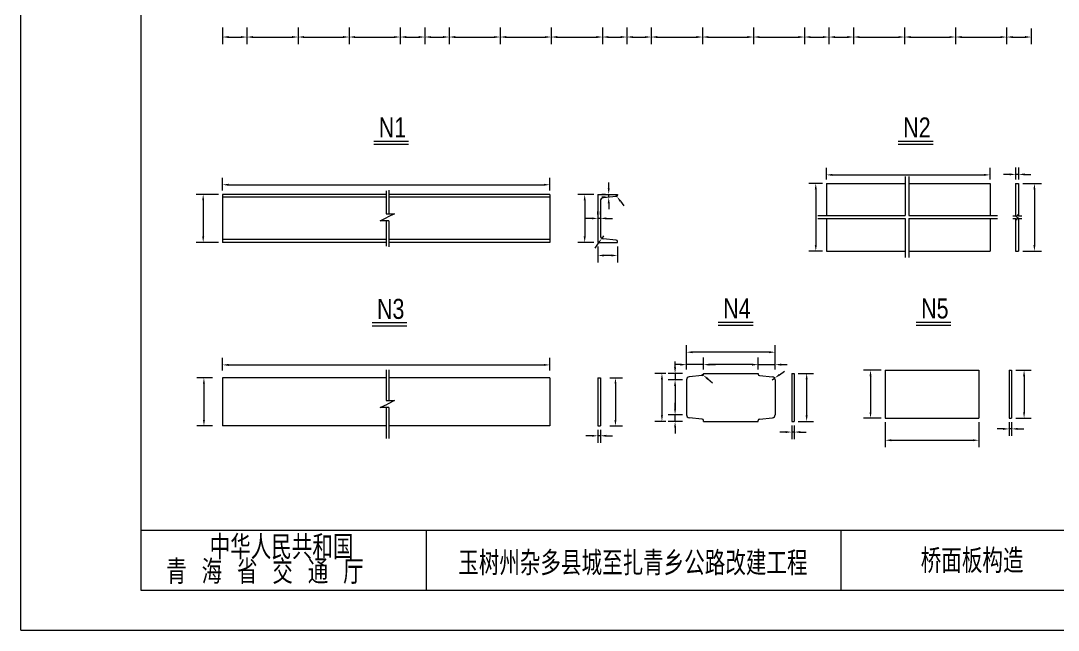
# Model space of a CAD drawing. Header units: millimetres. Extents: x 65 to 987, y -1526 to -1229.
# Drawn here: x 566.6 to 825.6, y -1526.3 to -1374.2 of the extents above; entities that cross this region are included whole.
import ezdxf
from ezdxf.enums import TextEntityAlignment as Align

# ---------------------------------------------------------------- set-up
doc = ezdxf.new("R2010")
doc.units = ezdxf.units.MM
doc.styles.add('GGX1', font='romanc.shx', dxfattribs={"bigfont": 'dk.shx'})
doc.styles.get("Standard").update_dxf_attribs({"font": 'stxt.shx', "width": 0.8, "bigfont": 'dk.shx'})
doc.styles.add('STYLE1', font='stxt.shx', dxfattribs={"width": 0.8, "bigfont": 'dk.shx'})
doc.dimstyles.new('ISO-25', dxfattribs={"dimtxt": 2.5, "dimasz": 2.5, "dimexe": 1.25, "dimexo": 0.625, "dimtad": 1, "dimtxsty": 'Standard', "dimcen": 2.5, "dimadec": 0, "dimazin": 0, "dimtfac": 1, "dimtmove": 0, "dimatfit": 3, "dimfxl": 0, "dimarcsym": 0})

# ---------------------------------------------------------------- blocks, each defined once
blk = doc.blocks.new('*D82')
at = {"color": 2}
for p, q in [((623.05, -1375.9), (623.05, -1380.03)), ((635.8, -1375.9), (635.8, -1380.03)), ((624.55, -1378.28), (634.3, -1378.28))]:
    blk.add_line(p, q, dxfattribs=at)
for points in [[(624.55, -1378.03), (624.55, -1378.53), (623.05, -1378.28)], [(634.3, -1378.03), (634.3, -1378.53), (635.8, -1378.28)]]:
    blk.add_solid(points, dxfattribs=at)
at = {"layer": 'DEFPOINTS', "color": 0}
for p in [(623.05, -1374.9), (635.8, -1374.9), (635.8, -1378.28)]:
    blk.add_point(p, dxfattribs=at)
blk = doc.blocks.new('*D83')
at = {"color": 2}
for p, q in [((635.8, -1375.9), (635.8, -1380.03)), ((648.55, -1375.9), (648.55, -1380.03)), ((637.3, -1378.28), (647.05, -1378.28))]:
    blk.add_line(p, q, dxfattribs=at)
for points in [[(637.3, -1378.03), (637.3, -1378.53), (635.8, -1378.28)], [(647.05, -1378.03), (647.05, -1378.53), (648.55, -1378.28)]]:
    blk.add_solid(points, dxfattribs=at)
at = {"layer": 'DEFPOINTS', "color": 0}
for p in [(635.8, -1374.9), (648.55, -1374.9), (648.55, -1378.28)]:
    blk.add_point(p, dxfattribs=at)
blk = doc.blocks.new('*D84')
at = {"color": 2}
for p, q in [((648.55, -1375.9), (648.55, -1380.03)), ((661.3, -1375.9), (661.3, -1380.03)), ((650.05, -1378.28), (659.8, -1378.28))]:
    blk.add_line(p, q, dxfattribs=at)
for points in [[(650.05, -1378.03), (650.05, -1378.53), (648.55, -1378.28)], [(659.8, -1378.03), (659.8, -1378.53), (661.3, -1378.28)]]:
    blk.add_solid(points, dxfattribs=at)
at = {"layer": 'DEFPOINTS', "color": 0}
for p in [(648.55, -1374.9), (661.3, -1374.9), (661.3, -1378.28)]:
    blk.add_point(p, dxfattribs=at)
blk = doc.blocks.new('*D85')
at = {"color": 2}
for p, q in [((661.3, -1375.9), (661.3, -1380.03)), ((667.42, -1376.13), (667.42, -1380.03)), ((662.8, -1378.28), (665.92, -1378.28))]:
    blk.add_line(p, q, dxfattribs=at)
for points in [[(662.8, -1378.03), (662.8, -1378.53), (661.3, -1378.28)], [(665.92, -1378.03), (665.92, -1378.53), (667.42, -1378.28)]]:
    blk.add_solid(points, dxfattribs=at)
at = {"layer": 'DEFPOINTS', "color": 0}
for p in [(661.3, -1374.9), (667.42, -1375.13), (667.42, -1378.28)]:
    blk.add_point(p, dxfattribs=at)
blk = doc.blocks.new('*D86')
at = {"color": 2}
for p, q in [((616.94, -1375.9), (616.94, -1380.03)), ((623.05, -1376.13), (623.05, -1380.03)), ((618.44, -1378.28), (621.55, -1378.28))]:
    blk.add_line(p, q, dxfattribs=at)
for points in [[(618.44, -1378.03), (618.44, -1378.53), (616.94, -1378.28)], [(621.55, -1378.03), (621.55, -1378.53), (623.05, -1378.28)]]:
    blk.add_solid(points, dxfattribs=at)
at = {"layer": 'DEFPOINTS', "color": 0}
for p in [(616.94, -1374.9), (623.05, -1375.13), (623.05, -1378.28)]:
    blk.add_point(p, dxfattribs=at)
blk = doc.blocks.new('*D88')
at = {"color": 2}
for p, q in [((686.28, -1375.9), (686.28, -1380.03)), ((699.03, -1375.9), (699.03, -1380.03)), ((687.78, -1378.28), (697.53, -1378.28))]:
    blk.add_line(p, q, dxfattribs=at)
for points in [[(687.78, -1378.03), (687.78, -1378.53), (686.28, -1378.28)], [(697.53, -1378.03), (697.53, -1378.53), (699.03, -1378.28)]]:
    blk.add_solid(points, dxfattribs=at)
at = {"layer": 'DEFPOINTS', "color": 0}
for p in [(686.28, -1374.9), (699.03, -1374.9), (699.03, -1378.28)]:
    blk.add_point(p, dxfattribs=at)
blk = doc.blocks.new('*D87')
at = {"color": 2}
for p, q in [((673.53, -1375.9), (673.53, -1380.03)), ((686.28, -1375.9), (686.28, -1380.03)), ((675.03, -1378.28), (684.78, -1378.28))]:
    blk.add_line(p, q, dxfattribs=at)
for points in [[(675.03, -1378.03), (675.03, -1378.53), (673.53, -1378.28)], [(684.78, -1378.03), (684.78, -1378.53), (686.28, -1378.28)]]:
    blk.add_solid(points, dxfattribs=at)
at = {"layer": 'DEFPOINTS', "color": 0}
for p in [(673.53, -1374.9), (686.28, -1374.9), (686.28, -1378.28)]:
    blk.add_point(p, dxfattribs=at)
blk = doc.blocks.new('*D91')
at = {"color": 2}
for p, q in [((667.42, -1375.9), (667.42, -1380.03)), ((673.53, -1376.13), (673.53, -1380.03)), ((668.92, -1378.28), (672.03, -1378.28))]:
    blk.add_line(p, q, dxfattribs=at)
for points in [[(668.92, -1378.03), (668.92, -1378.53), (667.42, -1378.28)], [(672.03, -1378.03), (672.03, -1378.53), (673.53, -1378.28)]]:
    blk.add_solid(points, dxfattribs=at)
at = {"layer": 'DEFPOINTS', "color": 0}
for p in [(667.42, -1374.9), (673.53, -1375.13), (673.53, -1378.28)]:
    blk.add_point(p, dxfattribs=at)
blk = doc.blocks.new('*D90')
at = {"color": 2}
for p, q in [((711.78, -1375.9), (711.78, -1380.03)), ((717.89, -1376.13), (717.89, -1380.03)), ((713.28, -1378.28), (716.39, -1378.28))]:
    blk.add_line(p, q, dxfattribs=at)
for points in [[(713.28, -1378.03), (713.28, -1378.53), (711.78, -1378.28)], [(716.39, -1378.03), (716.39, -1378.53), (717.89, -1378.28)]]:
    blk.add_solid(points, dxfattribs=at)
at = {"layer": 'DEFPOINTS', "color": 0}
for p in [(711.78, -1374.9), (717.89, -1375.13), (717.89, -1378.28)]:
    blk.add_point(p, dxfattribs=at)
blk = doc.blocks.new('*D89')
at = {"color": 2}
for p, q in [((699.03, -1375.9), (699.03, -1380.03)), ((711.78, -1375.9), (711.78, -1380.03)), ((700.53, -1378.28), (710.28, -1378.28))]:
    blk.add_line(p, q, dxfattribs=at)
for points in [[(700.53, -1378.03), (700.53, -1378.53), (699.03, -1378.28)], [(710.28, -1378.03), (710.28, -1378.53), (711.78, -1378.28)]]:
    blk.add_solid(points, dxfattribs=at)
at = {"layer": 'DEFPOINTS', "color": 0}
for p in [(699.03, -1374.9), (711.78, -1374.9), (711.78, -1378.28)]:
    blk.add_point(p, dxfattribs=at)
blk = doc.blocks.new('*D93')
at = {"color": 2}
for p, q in [((736.75, -1375.9), (736.75, -1380.03)), ((749.5, -1375.9), (749.5, -1380.03)), ((738.25, -1378.28), (748, -1378.28))]:
    blk.add_line(p, q, dxfattribs=at)
for points in [[(738.25, -1378.03), (738.25, -1378.53), (736.75, -1378.28)], [(748, -1378.03), (748, -1378.53), (749.5, -1378.28)]]:
    blk.add_solid(points, dxfattribs=at)
at = {"layer": 'DEFPOINTS', "color": 0}
for p in [(736.75, -1374.9), (749.5, -1374.9), (749.5, -1378.28)]:
    blk.add_point(p, dxfattribs=at)
blk = doc.blocks.new('*D92')
at = {"color": 2}
for p, q in [((724, -1375.9), (724, -1380.03)), ((736.75, -1375.9), (736.75, -1380.03)), ((725.5, -1378.28), (735.25, -1378.28))]:
    blk.add_line(p, q, dxfattribs=at)
for points in [[(725.5, -1378.03), (725.5, -1378.53), (724, -1378.28)], [(735.25, -1378.03), (735.25, -1378.53), (736.75, -1378.28)]]:
    blk.add_solid(points, dxfattribs=at)
at = {"layer": 'DEFPOINTS', "color": 0}
for p in [(724, -1374.9), (736.75, -1374.9), (736.75, -1378.28)]:
    blk.add_point(p, dxfattribs=at)
blk = doc.blocks.new('*D96')
at = {"color": 2}
for p, q in [((717.89, -1375.9), (717.89, -1380.03)), ((724, -1376.13), (724, -1380.03)), ((719.39, -1378.28), (722.5, -1378.28))]:
    blk.add_line(p, q, dxfattribs=at)
for points in [[(719.39, -1378.03), (719.39, -1378.53), (717.89, -1378.28)], [(722.5, -1378.03), (722.5, -1378.53), (724, -1378.28)]]:
    blk.add_solid(points, dxfattribs=at)
at = {"layer": 'DEFPOINTS', "color": 0}
for p in [(717.89, -1374.9), (724, -1375.13), (724, -1378.28)]:
    blk.add_point(p, dxfattribs=at)
blk = doc.blocks.new('*D95')
at = {"color": 2}
for p, q in [((762.25, -1375.9), (762.25, -1380.03)), ((768.37, -1376.13), (768.37, -1380.03)), ((763.75, -1378.28), (766.87, -1378.28))]:
    blk.add_line(p, q, dxfattribs=at)
for points in [[(763.75, -1378.03), (763.75, -1378.53), (762.25, -1378.28)], [(766.87, -1378.03), (766.87, -1378.53), (768.37, -1378.28)]]:
    blk.add_solid(points, dxfattribs=at)
at = {"layer": 'DEFPOINTS', "color": 0}
for p in [(762.25, -1374.9), (768.37, -1375.13), (768.37, -1378.28)]:
    blk.add_point(p, dxfattribs=at)
blk = doc.blocks.new('*D94')
at = {"color": 2}
for p, q in [((749.5, -1375.9), (749.5, -1380.03)), ((762.25, -1375.9), (762.25, -1380.03)), ((751, -1378.28), (760.75, -1378.28))]:
    blk.add_line(p, q, dxfattribs=at)
for points in [[(751, -1378.03), (751, -1378.53), (749.5, -1378.28)], [(760.75, -1378.03), (760.75, -1378.53), (762.25, -1378.28)]]:
    blk.add_solid(points, dxfattribs=at)
at = {"layer": 'DEFPOINTS', "color": 0}
for p in [(749.5, -1374.9), (762.25, -1374.9), (762.25, -1378.28)]:
    blk.add_point(p, dxfattribs=at)
blk = doc.blocks.new('*D98')
at = {"color": 2}
for p, q in [((787.23, -1375.9), (787.23, -1380.03)), ((799.98, -1375.9), (799.98, -1380.03)), ((788.73, -1378.28), (798.48, -1378.28))]:
    blk.add_line(p, q, dxfattribs=at)
for points in [[(788.73, -1378.03), (788.73, -1378.53), (787.23, -1378.28)], [(798.48, -1378.03), (798.48, -1378.53), (799.98, -1378.28)]]:
    blk.add_solid(points, dxfattribs=at)
at = {"layer": 'DEFPOINTS', "color": 0}
for p in [(787.23, -1374.9), (799.98, -1374.9), (799.98, -1378.28)]:
    blk.add_point(p, dxfattribs=at)
blk = doc.blocks.new('*D97')
at = {"color": 2}
for p, q in [((774.48, -1375.9), (774.48, -1380.03)), ((787.23, -1375.9), (787.23, -1380.03)), ((775.98, -1378.28), (785.73, -1378.28))]:
    blk.add_line(p, q, dxfattribs=at)
for points in [[(775.98, -1378.03), (775.98, -1378.53), (774.48, -1378.28)], [(785.73, -1378.03), (785.73, -1378.53), (787.23, -1378.28)]]:
    blk.add_solid(points, dxfattribs=at)
at = {"layer": 'DEFPOINTS', "color": 0}
for p in [(774.48, -1374.9), (787.23, -1374.9), (787.23, -1378.28)]:
    blk.add_point(p, dxfattribs=at)
blk = doc.blocks.new('*D101')
at = {"color": 2}
for p, q in [((768.37, -1375.9), (768.37, -1380.03)), ((774.48, -1376.13), (774.48, -1380.03)), ((769.87, -1378.28), (772.98, -1378.28))]:
    blk.add_line(p, q, dxfattribs=at)
for points in [[(769.87, -1378.03), (769.87, -1378.53), (768.37, -1378.28)], [(772.98, -1378.03), (772.98, -1378.53), (774.48, -1378.28)]]:
    blk.add_solid(points, dxfattribs=at)
at = {"layer": 'DEFPOINTS', "color": 0}
for p in [(768.37, -1374.9), (774.48, -1375.13), (774.48, -1378.28)]:
    blk.add_point(p, dxfattribs=at)
blk = doc.blocks.new('*D100')
at = {"color": 2}
for p, q in [((812.73, -1375.9), (812.73, -1380.03)), ((818.84, -1376.13), (818.84, -1380.03)), ((814.23, -1378.28), (817.34, -1378.28))]:
    blk.add_line(p, q, dxfattribs=at)
for points in [[(814.23, -1378.03), (814.23, -1378.53), (812.73, -1378.28)], [(817.34, -1378.03), (817.34, -1378.53), (818.84, -1378.28)]]:
    blk.add_solid(points, dxfattribs=at)
at = {"layer": 'DEFPOINTS', "color": 0}
for p in [(812.73, -1374.9), (818.84, -1375.13), (818.84, -1378.28)]:
    blk.add_point(p, dxfattribs=at)
blk = doc.blocks.new('*D99')
at = {"color": 2}
for p, q in [((799.98, -1375.9), (799.98, -1380.03)), ((812.73, -1375.9), (812.73, -1380.03)), ((801.48, -1378.28), (811.23, -1378.28))]:
    blk.add_line(p, q, dxfattribs=at)
for points in [[(801.48, -1378.03), (801.48, -1378.53), (799.98, -1378.28)], [(811.23, -1378.03), (811.23, -1378.53), (812.73, -1378.28)]]:
    blk.add_solid(points, dxfattribs=at)
at = {"layer": 'DEFPOINTS', "color": 0}
for p in [(799.98, -1374.9), (812.73, -1374.9), (812.73, -1378.28)]:
    blk.add_point(p, dxfattribs=at)
blk = doc.blocks.new('*D102')
at = {"color": 2}
for p, q in [((709.66, -1417.55), (705.62, -1417.55)), ((707.37, -1419.05), (707.37, -1428.05)), ((709.66, -1429.55), (705.62, -1429.55))]:
    blk.add_line(p, q, dxfattribs=at)
for points in [[(707.12, -1419.05), (707.62, -1419.05), (707.37, -1417.55)], [(707.12, -1428.05), (707.62, -1428.05), (707.37, -1429.55)]]:
    blk.add_solid(points, dxfattribs=at)
at = {"layer": 'DEFPOINTS', "color": 0}
for p in [(710.66, -1417.55), (707.37, -1429.55), (710.66, -1429.55)]:
    blk.add_point(p, dxfattribs=at)
blk = doc.blocks.new('*D103')
at = {"color": 2}
for p, q in [((710.66, -1430.55), (710.66, -1434.55)), ((715.54, -1430.55), (715.54, -1434.55)), ((714.04, -1432.8), (712.16, -1432.8))]:
    blk.add_line(p, q, dxfattribs=at)
for points in [[(712.16, -1432.55), (712.16, -1433.05), (710.66, -1432.8)], [(714.04, -1432.55), (714.04, -1433.05), (715.54, -1432.8)]]:
    blk.add_solid(points, dxfattribs=at)
at = {"layer": 'DEFPOINTS', "color": 0}
for p in [(710.66, -1429.55), (715.54, -1429.55), (710.66, -1432.8)]:
    blk.add_point(p, dxfattribs=at)
blk = doc.blocks.new('*D104')
at = {"color": 2}
for p, q in [((615.95, -1417.55), (610.36, -1417.55)), ((612.11, -1419.05), (612.11, -1428.05)), ((615.95, -1429.55), (610.36, -1429.55))]:
    blk.add_line(p, q, dxfattribs=at)
for points in [[(611.86, -1419.05), (612.36, -1419.05), (612.11, -1417.55)], [(611.86, -1428.05), (612.36, -1428.05), (612.11, -1429.55)]]:
    blk.add_solid(points, dxfattribs=at)
at = {"layer": 'DEFPOINTS', "color": 0}
for p in [(616.95, -1417.55), (612.11, -1429.55), (616.95, -1429.55)]:
    blk.add_point(p, dxfattribs=at)
blk = doc.blocks.new('*D105')
at = {"color": 2}
for p, q in [((782.4, -1474.44), (782.4, -1480.67)), ((805.8, -1474.44), (805.8, -1480.67)), ((783.9, -1478.92), (804.3, -1478.92))]:
    blk.add_line(p, q, dxfattribs=at)
for points in [[(783.9, -1478.67), (783.9, -1479.17), (782.4, -1478.92)], [(804.3, -1478.67), (804.3, -1479.17), (805.8, -1478.92)]]:
    blk.add_solid(points, dxfattribs=at)
at = {"layer": 'DEFPOINTS', "color": 0}
for p in [(782.4, -1473.44), (805.8, -1473.44), (805.8, -1478.92)]:
    blk.add_point(p, dxfattribs=at)
blk = doc.blocks.new('*D106')
at = {"color": 2}
for p, q in [((781.4, -1461.44), (776.99, -1461.44)), ((778.74, -1462.94), (778.74, -1471.94)), ((781.4, -1473.44), (776.99, -1473.44))]:
    blk.add_line(p, q, dxfattribs=at)
for points in [[(778.49, -1462.94), (778.99, -1462.94), (778.74, -1461.44)], [(778.49, -1471.94), (778.99, -1471.94), (778.74, -1473.44)]]:
    blk.add_solid(points, dxfattribs=at)
at = {"layer": 'DEFPOINTS', "color": 0}
for p in [(782.4, -1461.44), (778.74, -1473.44), (782.4, -1473.44)]:
    blk.add_point(p, dxfattribs=at)
blk = doc.blocks.new('*D107')
at = {"color": 2}
for p, q in [((814.98, -1461.44), (818.83, -1461.44)), ((817.08, -1462.94), (817.08, -1471.94)), ((814.98, -1473.44), (818.83, -1473.44))]:
    blk.add_line(p, q, dxfattribs=at)
for points in [[(816.83, -1462.94), (817.33, -1462.94), (817.08, -1461.44)], [(816.83, -1471.94), (817.33, -1471.94), (817.08, -1473.44)]]:
    blk.add_solid(points, dxfattribs=at)
at = {"layer": 'DEFPOINTS', "color": 0}
for p in [(813.98, -1461.44), (813.98, -1473.44), (817.08, -1473.44)]:
    blk.add_point(p, dxfattribs=at)
blk = doc.blocks.new('*D108')
at = {"color": 2}
for p, q in [((811.85, -1476.09), (810.35, -1476.09)), ((813.35, -1474.44), (813.35, -1477.84)), ((813.98, -1476.09), (813.35, -1476.09)), ((813.98, -1474.44), (813.98, -1477.84)), ((815.48, -1476.09), (816.98, -1476.09))]:
    blk.add_line(p, q, dxfattribs=at)
for points in [[(811.85, -1475.84), (811.85, -1476.34), (813.35, -1476.09)], [(815.48, -1475.84), (815.48, -1476.34), (813.98, -1476.09)]]:
    blk.add_solid(points, dxfattribs=at)
at = {"layer": 'DEFPOINTS', "color": 0}
for p in [(813.35, -1473.44), (813.98, -1473.44), (813.35, -1476.09)]:
    blk.add_point(p, dxfattribs=at)
blk = doc.blocks.new('*D109')
at = {"color": 2}
for p, q in [((814.98, -1413.82), (814.98, -1410.81)), ((815.73, -1413.82), (815.73, -1410.81)), ((813.48, -1412.56), (811.98, -1412.56)), ((815.73, -1412.56), (814.98, -1412.56)), ((817.23, -1412.56), (818.73, -1412.56))]:
    blk.add_line(p, q, dxfattribs=at)
for points in [[(813.48, -1412.31), (813.48, -1412.81), (814.98, -1412.56)], [(817.23, -1412.31), (817.23, -1412.81), (815.73, -1412.56)]]:
    blk.add_solid(points, dxfattribs=at)
at = {"layer": 'DEFPOINTS', "color": 0}
for p in [(814.98, -1412.56), (814.98, -1414.82), (815.73, -1414.82)]:
    blk.add_point(p, dxfattribs=at)
blk = doc.blocks.new('*D110')
at = {"color": 2}
for p, q in [((816.73, -1414.82), (821.41, -1414.82)), ((819.66, -1416.32), (819.66, -1430.23)), ((816.73, -1431.73), (821.41, -1431.73))]:
    blk.add_line(p, q, dxfattribs=at)
for points in [[(819.41, -1416.32), (819.91, -1416.32), (819.66, -1414.82)], [(819.41, -1430.23), (819.91, -1430.23), (819.66, -1431.73)]]:
    blk.add_solid(points, dxfattribs=at)
at = {"layer": 'DEFPOINTS', "color": 0}
for p in [(815.73, -1414.82), (815.73, -1431.73), (819.66, -1431.73)]:
    blk.add_point(p, dxfattribs=at)
blk = doc.blocks.new('*D111')
at = {"color": 2}
for p, q in [((766.73, -1414.82), (763.32, -1414.82)), ((765.07, -1416.32), (765.07, -1430.23)), ((766.73, -1431.73), (763.32, -1431.73))]:
    blk.add_line(p, q, dxfattribs=at)
for points in [[(764.82, -1416.32), (765.32, -1416.32), (765.07, -1414.82)], [(764.82, -1430.23), (765.32, -1430.23), (765.07, -1431.73)]]:
    blk.add_solid(points, dxfattribs=at)
at = {"layer": 'DEFPOINTS', "color": 0}
for p in [(767.73, -1414.82), (765.07, -1431.73), (767.73, -1431.73)]:
    blk.add_point(p, dxfattribs=at)
blk = doc.blocks.new('*D112')
at = {"color": 2}
for p, q in [((767.73, -1413.82), (767.73, -1410.94)), ((808.58, -1413.82), (808.58, -1410.94)), ((769.23, -1412.69), (807.08, -1412.69))]:
    blk.add_line(p, q, dxfattribs=at)
for points in [[(769.23, -1412.44), (769.23, -1412.94), (767.73, -1412.69)], [(807.08, -1412.44), (807.08, -1412.94), (808.58, -1412.69)]]:
    blk.add_solid(points, dxfattribs=at)
at = {"layer": 'DEFPOINTS', "color": 0}
for p in [(808.58, -1412.69), (767.73, -1414.82), (808.58, -1414.82)]:
    blk.add_point(p, dxfattribs=at)
blk = doc.blocks.new('*D113')
at = {"color": 2}
for p, q in [((614.46, -1463.34), (610.55, -1463.34)), ((612.3, -1464.84), (612.3, -1473.84)), ((614.46, -1475.34), (610.55, -1475.34))]:
    blk.add_line(p, q, dxfattribs=at)
for points in [[(612.05, -1464.84), (612.55, -1464.84), (612.3, -1463.34)], [(612.05, -1473.84), (612.55, -1473.84), (612.3, -1475.34)]]:
    blk.add_solid(points, dxfattribs=at)
at = {"layer": 'DEFPOINTS', "color": 0}
for p in [(615.46, -1463.34), (612.3, -1475.34), (615.46, -1475.34)]:
    blk.add_point(p, dxfattribs=at)
blk = doc.blocks.new('*D114')
at = {"color": 2}
for p, q in [((713.61, -1463.34), (716.8, -1463.34)), ((715.05, -1464.84), (715.05, -1473.84)), ((713.61, -1475.34), (716.8, -1475.34))]:
    blk.add_line(p, q, dxfattribs=at)
for points in [[(714.8, -1464.84), (715.3, -1464.84), (715.05, -1463.34)], [(714.8, -1473.84), (715.3, -1473.84), (715.05, -1475.34)]]:
    blk.add_solid(points, dxfattribs=at)
at = {"layer": 'DEFPOINTS', "color": 0}
for p in [(712.61, -1463.34), (712.61, -1475.34), (715.05, -1475.34)]:
    blk.add_point(p, dxfattribs=at)
blk = doc.blocks.new('*D115')
at = {"color": 2}
for p, q in [((710.66, -1476.34), (710.66, -1479.56)), ((711.29, -1476.34), (711.29, -1479.56)), ((709.16, -1477.81), (707.66, -1477.81)), ((711.29, -1477.81), (710.66, -1477.81)), ((712.79, -1477.81), (714.29, -1477.81))]:
    blk.add_line(p, q, dxfattribs=at)
for points in [[(709.16, -1477.56), (709.16, -1478.06), (710.66, -1477.81)], [(712.79, -1477.56), (712.79, -1478.06), (711.29, -1477.81)]]:
    blk.add_solid(points, dxfattribs=at)
at = {"layer": 'DEFPOINTS', "color": 0}
for p in [(710.66, -1475.34), (711.29, -1475.34), (710.66, -1477.81)]:
    blk.add_point(p, dxfattribs=at)
blk = doc.blocks.new('*D116')
at = {"color": 2}
for p, q in [((616.95, -1416.55), (616.95, -1413.4)), ((698.67, -1416.55), (698.67, -1413.4)), ((618.45, -1415.15), (697.17, -1415.15))]:
    blk.add_line(p, q, dxfattribs=at)
for points in [[(618.45, -1414.9), (618.45, -1415.4), (616.95, -1415.15)], [(697.17, -1414.9), (697.17, -1415.4), (698.67, -1415.15)]]:
    blk.add_solid(points, dxfattribs=at)
at = {"layer": 'DEFPOINTS', "color": 0}
for p in [(698.67, -1415.15), (616.95, -1417.55), (698.67, -1417.55)]:
    blk.add_point(p, dxfattribs=at)
blk = doc.blocks.new('*D117')
at = {"color": 2}
for p, q in [((616.95, -1461.52), (616.95, -1458.37)), ((698.67, -1461.52), (698.67, -1458.37)), ((618.45, -1460.12), (697.17, -1460.12))]:
    blk.add_line(p, q, dxfattribs=at)
for points in [[(618.45, -1459.87), (618.45, -1460.37), (616.95, -1460.12)], [(697.17, -1459.87), (697.17, -1460.37), (698.67, -1460.12)]]:
    blk.add_solid(points, dxfattribs=at)
at = {"layer": 'DEFPOINTS', "color": 0}
for p in [(698.67, -1460.12), (616.95, -1462.52), (698.67, -1462.52)]:
    blk.add_point(p, dxfattribs=at)
blk = doc.blocks.new('*D119')
at = {"color": 2}
for p, q in [((759.06, -1475.23), (759.06, -1478.63)), ((759.69, -1475.23), (759.69, -1478.63)), ((757.56, -1476.88), (756.06, -1476.88)), ((759.69, -1476.88), (759.06, -1476.88)), ((761.19, -1476.88), (762.69, -1476.88))]:
    blk.add_line(p, q, dxfattribs=at)
for points in [[(757.56, -1476.63), (757.56, -1477.13), (759.06, -1476.88)], [(761.19, -1476.63), (761.19, -1477.13), (759.69, -1476.88)]]:
    blk.add_solid(points, dxfattribs=at)
at = {"layer": 'DEFPOINTS', "color": 0}
for p in [(759.06, -1474.23), (759.69, -1474.23), (759.06, -1476.88)]:
    blk.add_point(p, dxfattribs=at)
blk = doc.blocks.new('*D118')
at = {"color": 2}
for p, q in [((760.69, -1462.23), (764.54, -1462.23)), ((762.79, -1463.73), (762.79, -1472.73)), ((760.69, -1474.23), (764.54, -1474.23))]:
    blk.add_line(p, q, dxfattribs=at)
for points in [[(762.54, -1463.73), (763.04, -1463.73), (762.79, -1462.23)], [(762.54, -1472.73), (763.04, -1472.73), (762.79, -1474.23)]]:
    blk.add_solid(points, dxfattribs=at)
at = {"layer": 'DEFPOINTS', "color": 0}
for p in [(759.69, -1462.23), (759.69, -1474.23), (762.79, -1474.23)]:
    blk.add_point(p, dxfattribs=at)
blk = doc.blocks.new('*D120')
at = {"color": 2}
for p, q in [((715.16, -1417.75), (715.39, -1418.05)), ((716.29, -1419.25), (717.18, -1420.45))]:
    blk.add_line(p, q, dxfattribs=at)
blk.add_solid([(716.49, -1419.1), (716.09, -1419.4), (715.39, -1418.05)], dxfattribs=at)
at = {"layer": 'DEFPOINTS', "color": 0}
for p in [(715.16, -1417.75), (715.39, -1418.05)]:
    blk.add_point(p, dxfattribs=at)
blk = doc.blocks.new('*D121')
at = {"color": 2}
for p, q in [((710.77, -1429.76), (709.92, -1431)), ((712.04, -1427.91), (711.62, -1428.53))]:
    blk.add_line(p, q, dxfattribs=at)
blk.add_solid([(710.56, -1429.62), (710.97, -1429.9), (711.62, -1428.53)], dxfattribs=at)
at = {"layer": 'DEFPOINTS', "color": 0}
for p in [(711.62, -1428.53), (712.04, -1427.91)]:
    blk.add_point(p, dxfattribs=at)
blk = doc.blocks.new('*D122')
at = {"color": 2}
for p, q in [((713.37, -1416.05), (713.37, -1414.55)), ((712.58, -1417.55), (711.62, -1417.55)), ((712.58, -1418.28), (711.62, -1418.28)), ((713.37, -1418.28), (713.37, -1417.55)), ((713.37, -1419.78), (713.37, -1421.28))]:
    blk.add_line(p, q, dxfattribs=at)
for points in [[(713.12, -1416.05), (713.62, -1416.05), (713.37, -1417.55)], [(713.12, -1419.78), (713.62, -1419.78), (713.37, -1418.28)]]:
    blk.add_solid(points, dxfattribs=at)
at = {"layer": 'DEFPOINTS', "color": 0}
for p in [(713.37, -1417.55), (713.58, -1417.55), (713.58, -1418.28)]:
    blk.add_point(p, dxfattribs=at)
blk = doc.blocks.new('*D123')
at = {"color": 2}
for p, q in [((710.66, -1422.55), (710.66, -1421.8)), ((711.29, -1422.55), (711.29, -1421.8)), ((709.16, -1423.55), (707.66, -1423.55)), ((711.29, -1423.55), (710.66, -1423.55)), ((712.79, -1423.55), (714.29, -1423.55))]:
    blk.add_line(p, q, dxfattribs=at)
for points in [[(709.16, -1423.3), (709.16, -1423.8), (710.66, -1423.55)], [(712.79, -1423.3), (712.79, -1423.8), (711.29, -1423.55)]]:
    blk.add_solid(points, dxfattribs=at)
at = {"layer": 'DEFPOINTS', "color": 0}
for p in [(710.66, -1423.55), (710.66, -1423.55), (711.29, -1423.55)]:
    blk.add_point(p, dxfattribs=at)
blk = doc.blocks.new('*D124')
at = {"color": 2}
for p, q in [((732.79, -1458.29), (732.79, -1455.2)), ((754.93, -1458.29), (754.93, -1455.2)), ((753.43, -1456.95), (734.29, -1456.95))]:
    blk.add_line(p, q, dxfattribs=at)
for points in [[(734.29, -1456.7), (734.29, -1457.2), (732.79, -1456.95)], [(753.43, -1456.7), (753.43, -1457.2), (754.93, -1456.95)]]:
    blk.add_solid(points, dxfattribs=at)
at = {"layer": 'DEFPOINTS', "color": 0}
for p in [(732.79, -1456.95), (732.79, -1459.29), (754.93, -1459.29)]:
    blk.add_point(p, dxfattribs=at)
blk = doc.blocks.new('*D125')
at = {"color": 2}
for p, q in [((737.03, -1461.23), (737.03, -1458.3)), ((750.68, -1461.23), (750.68, -1458.3)), ((749.18, -1460.05), (738.53, -1460.05))]:
    blk.add_line(p, q, dxfattribs=at)
for points in [[(738.53, -1459.8), (738.53, -1460.3), (737.03, -1460.05)], [(749.18, -1459.8), (749.18, -1460.3), (750.68, -1460.05)]]:
    blk.add_solid(points, dxfattribs=at)
at = {"layer": 'DEFPOINTS', "color": 0}
for p in [(737.03, -1460.05), (737.03, -1462.23), (750.68, -1462.23)]:
    blk.add_point(p, dxfattribs=at)
blk = doc.blocks.new('*D126')
at = {"color": 2}
for p, q in [((732.79, -1461.23), (732.79, -1458.3)), ((737.03, -1461.23), (737.03, -1458.3)), ((731.29, -1460.05), (729.79, -1460.05)), ((737.03, -1460.05), (732.79, -1460.05)), ((738.53, -1460.05), (740.03, -1460.05))]:
    blk.add_line(p, q, dxfattribs=at)
for points in [[(731.29, -1459.8), (731.29, -1460.3), (732.79, -1460.05)], [(738.53, -1459.8), (738.53, -1460.3), (737.03, -1460.05)]]:
    blk.add_solid(points, dxfattribs=at)
at = {"layer": 'DEFPOINTS', "color": 0}
for p in [(732.79, -1460.05), (732.79, -1462.23), (737.03, -1462.23)]:
    blk.add_point(p, dxfattribs=at)
blk = doc.blocks.new('*D127')
at = {"color": 2}
for p, q in [((750.68, -1461.23), (750.68, -1458.3)), ((754.93, -1461.23), (754.93, -1458.3)), ((749.18, -1460.05), (747.68, -1460.05)), ((750.68, -1460.05), (754.93, -1460.05)), ((756.43, -1460.05), (757.93, -1460.05))]:
    blk.add_line(p, q, dxfattribs=at)
for points in [[(749.18, -1459.8), (749.18, -1460.3), (750.68, -1460.05)], [(756.43, -1459.8), (756.43, -1460.3), (754.93, -1460.05)]]:
    blk.add_solid(points, dxfattribs=at)
at = {"layer": 'DEFPOINTS', "color": 0}
for p in [(754.93, -1460.05), (750.68, -1462.23), (754.93, -1462.23)]:
    blk.add_point(p, dxfattribs=at)
blk = doc.blocks.new('*D128')
at = {"color": 2}
for p, q in [((731.79, -1463.87), (728.19, -1463.87)), ((729.94, -1465.37), (729.94, -1471.09)), ((731.79, -1472.59), (728.19, -1472.59))]:
    blk.add_line(p, q, dxfattribs=at)
for points in [[(729.69, -1465.37), (730.19, -1465.37), (729.94, -1463.87)], [(729.69, -1471.09), (730.19, -1471.09), (729.94, -1472.59)]]:
    blk.add_solid(points, dxfattribs=at)
at = {"layer": 'DEFPOINTS', "color": 0}
for p in [(732.79, -1463.87), (729.94, -1472.59), (732.79, -1472.59)]:
    blk.add_point(p, dxfattribs=at)
blk = doc.blocks.new('*D129')
at = {"color": 2}
for p, q in [((729.94, -1460.73), (729.94, -1459.23)), ((731.79, -1462.23), (728.19, -1462.23)), ((729.94, -1462.23), (729.94, -1463.87)), ((731.79, -1463.87), (728.19, -1463.87)), ((729.94, -1465.37), (729.94, -1466.87))]:
    blk.add_line(p, q, dxfattribs=at)
for points in [[(729.69, -1460.73), (730.19, -1460.73), (729.94, -1462.23)], [(729.69, -1465.37), (730.19, -1465.37), (729.94, -1463.87)]]:
    blk.add_solid(points, dxfattribs=at)
at = {"layer": 'DEFPOINTS', "color": 0}
for p in [(732.79, -1462.23), (729.94, -1463.87), (732.79, -1463.87)]:
    blk.add_point(p, dxfattribs=at)
blk = doc.blocks.new('*D130')
at = {"color": 2}
for p, q in [((729.94, -1471.09), (729.94, -1469.59)), ((731.79, -1472.59), (728.19, -1472.59)), ((729.94, -1474.23), (729.94, -1472.59)), ((731.79, -1474.23), (728.19, -1474.23)), ((729.94, -1475.73), (729.94, -1477.23))]:
    blk.add_line(p, q, dxfattribs=at)
for points in [[(729.69, -1471.09), (730.19, -1471.09), (729.94, -1472.59)], [(729.69, -1475.73), (730.19, -1475.73), (729.94, -1474.23)]]:
    blk.add_solid(points, dxfattribs=at)
at = {"layer": 'DEFPOINTS', "color": 0}
for p in [(729.94, -1472.59), (732.79, -1472.59), (732.79, -1474.23)]:
    blk.add_point(p, dxfattribs=at)
blk = doc.blocks.new('*D131')
at = {"color": 2}
for p, q in [((727.61, -1462.23), (724.91, -1462.23)), ((726.66, -1463.73), (726.66, -1472.73)), ((727.61, -1474.23), (724.91, -1474.23))]:
    blk.add_line(p, q, dxfattribs=at)
for points in [[(726.41, -1463.73), (726.91, -1463.73), (726.66, -1462.23)], [(726.41, -1472.73), (726.91, -1472.73), (726.66, -1474.23)]]:
    blk.add_solid(points, dxfattribs=at)
at = {"layer": 'DEFPOINTS', "color": 0}
for p in [(728.61, -1462.23), (726.66, -1474.23), (728.61, -1474.23)]:
    blk.add_point(p, dxfattribs=at)
blk = doc.blocks.new('*D132')
at = {"color": 2}
for p, q in [((736.66, -1462.43), (736.95, -1462.66)), ((738.11, -1463.62), (739.27, -1464.57))]:
    blk.add_line(p, q, dxfattribs=at)
blk.add_solid([(738.27, -1463.42), (737.95, -1463.81), (736.95, -1462.66)], dxfattribs=at)
at = {"layer": 'DEFPOINTS', "color": 0}
for p in [(736.66, -1462.43), (736.95, -1462.66)]:
    blk.add_point(p, dxfattribs=at)
blk = doc.blocks.new('*D133')
at = {"color": 2}
for p, q in [((754.18, -1463.87), (754.79, -1463.43)), ((756.01, -1462.56), (757.23, -1461.69))]:
    blk.add_line(p, q, dxfattribs=at)
blk.add_solid([(755.86, -1462.36), (756.15, -1462.77), (754.79, -1463.43)], dxfattribs=at)
at = {"layer": 'DEFPOINTS', "color": 0}
for p in [(754.79, -1463.43), (754.18, -1463.87)]:
    blk.add_point(p, dxfattribs=at)

msp = doc.modelspace()

# ---------------------------------------------------------------- linework, layer by layer
at = {"color": 6, "linetype": 'Continuous'}
for p, q in [((596.55927, -1239.34463), (596.55927, -1516.34463)), ((596.55927, -1516.34463), (976.55927, -1516.34463))]:
    msp.add_line(p, q, dxfattribs=at)
for p, q in [((654.70772, -1404.2445), (663.39862, -1404.2445)), ((785.66367, -1404.2445), (794.35457, -1404.2445)), ((654.26643, -1449.52559), (662.95733, -1449.52559)), ((740.71919, -1449.41492), (749.41009, -1449.41492)), ((790.13481, -1449.41492), (798.82571, -1449.41492))]:
    msp.add_line(p, q)
at = {"color": 2}
for p, q in [((654.70772, -1405.05902), (663.39862, -1405.05902)), ((785.66367, -1405.05902), (794.35457, -1405.05902)), ((787.40675, -1413.12351), (787.40675, -1422.86369)), ((788.29743, -1413.12351), (788.29743, -1422.86369)), ((657.80941, -1416.65508), (657.80941, -1422.41717)), ((658.43054, -1416.48349), (658.43054, -1422.41717)), ((657.80941, -1419.15813), (657.80941, -1422.41717)), ((656.33991, -1424.12734), (658.10862, -1423.27226)), ((658.43054, -1424.12734), (656.33991, -1424.12734)), ((657.80941, -1422.41717), (659.87733, -1422.41717)), ((657.80941, -1424.12734), (657.80941, -1427.60653)), ((657.80941, -1424.12734), (657.80941, -1430.49321)), ((659.87733, -1422.41717), (658.10862, -1423.27226)), ((658.43054, -1424.12734), (658.43054, -1430.62135)), ((765.59672, -1422.86369), (787.40675, -1422.86369)), ((765.59672, -1423.60289), (787.40675, -1423.60289)), ((787.40675, -1423.60289), (787.40675, -1433.32432)), ((788.29743, -1422.86369), (810.44342, -1422.86369)), ((788.29743, -1423.60289), (788.29743, -1433.32432)), ((788.29743, -1423.60289), (810.44342, -1423.60289)), ((814.29467, -1422.89807), (815.03504, -1422.89807)), ((814.29467, -1422.89807), (815.03504, -1422.89807)), ((814.29467, -1423.60649), (815.03504, -1423.60649)), ((814.29467, -1423.60649), (815.03504, -1423.60649)), ((815.03504, -1422.89807), (815.19103, -1423.24255)), ((815.03504, -1423.60649), (815.19103, -1423.95097)), ((815.34702, -1422.89807), (815.19103, -1423.24255)), ((815.34702, -1423.60649), (815.19103, -1423.95097)), ((815.34702, -1422.89807), (815.50301, -1422.55358)), ((815.34702, -1423.60649), (815.50301, -1423.262)), ((815.65901, -1422.89807), (815.50301, -1422.55358)), ((815.65901, -1423.60649), (815.50301, -1423.262)), ((815.65901, -1422.89807), (816.49931, -1422.89807)), ((815.65901, -1423.60649), (816.51438, -1423.60649)), ((654.26643, -1450.34011), (662.95733, -1450.34011)), ((740.71919, -1450.22944), (749.41009, -1450.22944)), ((790.13481, -1450.22944), (798.82571, -1450.22944)), ((657.80941, -1461.31554), (657.80941, -1469.03021)), ((658.43054, -1461.30896), (658.43054, -1469.03021)), ((657.80941, -1465.77117), (657.80941, -1469.03021)), ((656.33991, -1470.74038), (658.10862, -1469.8853)), ((658.43054, -1470.74038), (656.33991, -1470.74038)), ((657.80941, -1469.03021), (659.87733, -1469.03021)), ((657.80941, -1470.74038), (657.80941, -1478.45506)), ((657.80941, -1470.74038), (657.80941, -1474.21957)), ((659.87733, -1469.03021), (658.10862, -1469.8853)), ((658.43054, -1470.74038), (658.43054, -1478.45506))]:
    msp.add_line(p, q, dxfattribs=at)
at = {"color": 7}
for p, q in [((767.72862, -1414.82406), (767.72862, -1422.86369)), ((767.72862, -1414.82406), (787.40675, -1414.82406)), ((788.29743, -1414.82406), (808.58489, -1414.82406)), ((808.58489, -1414.82406), (808.58489, -1422.86369)), ((814.97553, -1414.82406), (814.97553, -1422.89807)), ((814.97553, -1414.82406), (815.72553, -1414.82406)), ((815.72553, -1414.82406), (815.72553, -1422.89807)), ((616.95314, -1417.5484), (616.95314, -1429.5484)), ((657.80941, -1417.5484), (616.95314, -1417.5484)), ((657.80941, -1418.28151), (616.95314, -1418.28151)), ((698.66568, -1417.5484), (658.43054, -1417.5484)), ((698.66568, -1418.28151), (658.43054, -1418.28151)), ((698.66568, -1417.5484), (698.66568, -1429.5484)), ((710.66169, -1417.5484), (715.53669, -1417.5484)), ((710.66169, -1417.5484), (710.66169, -1429.5484)), ((711.29288, -1419.18933), (711.29288, -1427.90747)), ((715.19901, -1418.11998), (711.96825, -1418.44305)), ((715.53669, -1417.5484), (715.53669, -1417.74684)), ((767.72862, -1423.60289), (767.72862, -1431.73406)), ((808.58489, -1423.60289), (808.58489, -1431.73406)), ((814.97553, -1423.60649), (814.97553, -1431.73406)), ((815.72553, -1423.60649), (815.72553, -1431.73406)), ((657.80941, -1428.81528), (616.95314, -1428.81528)), ((657.80941, -1429.5484), (616.95314, -1429.5484)), ((698.66568, -1428.81528), (658.43054, -1428.81528)), ((698.66568, -1429.5484), (658.43054, -1429.5484)), ((710.66169, -1429.5484), (715.53669, -1429.5484)), ((715.19901, -1428.97682), (711.96825, -1428.65374)), ((715.53669, -1429.5484), (715.53669, -1429.34996)), ((767.72862, -1431.73406), (787.40675, -1431.73406)), ((788.29743, -1431.73406), (808.58489, -1431.73406)), ((814.97553, -1431.73406), (815.72553, -1431.73406)), ((657.80941, -1463.33944), (616.95314, -1463.33944)), ((616.95314, -1463.33944), (616.95314, -1475.33944)), ((698.66568, -1463.33944), (658.43054, -1463.33944)), ((698.66568, -1463.33944), (698.66568, -1475.33944)), ((710.66169, -1463.33944), (710.66169, -1475.33944)), ((710.66169, -1463.33944), (711.29288, -1463.33944)), ((711.29288, -1463.33944), (711.29288, -1475.33944)), ((736.69543, -1462.79942), (733.46467, -1463.12249)), ((737.03311, -1462.22784), (737.03311, -1462.42628)), ((737.03311, -1462.22784), (750.68311, -1462.22784)), ((750.68311, -1462.22784), (750.68311, -1462.42628)), ((751.0208, -1462.79942), (754.25155, -1463.12249)), ((759.06069, -1462.22784), (759.69188, -1462.22784)), ((759.06069, -1462.22784), (759.06069, -1474.22784)), ((759.69188, -1462.22784), (759.69188, -1474.22784)), ((782.39679, -1461.43826), (782.39679, -1473.43826)), ((782.39679, -1461.43826), (805.79679, -1461.43826)), ((805.79679, -1461.43826), (805.79679, -1473.43826)), ((813.34886, -1461.43826), (813.98005, -1461.43826)), ((813.34886, -1461.43826), (813.34886, -1473.43826)), ((813.98005, -1461.43826), (813.98005, -1473.43826)), ((732.7893, -1463.86877), (732.7893, -1472.58691)), ((754.92692, -1463.86877), (754.92692, -1472.58691)), ((736.69543, -1473.65626), (733.46467, -1473.33318)), ((751.0208, -1473.65626), (754.25155, -1473.33318)), ((782.39679, -1473.43826), (805.79679, -1473.43826)), ((813.34886, -1473.43826), (813.98005, -1473.43826)), ((657.80941, -1475.33944), (616.95314, -1475.33944)), ((698.66568, -1475.33944), (658.43054, -1475.33944)), ((710.66169, -1475.33944), (711.29288, -1475.33944)), ((737.03311, -1474.22784), (737.03311, -1474.0294)), ((737.03311, -1474.22784), (750.68311, -1474.22784)), ((750.68311, -1474.22784), (750.68311, -1474.0294)), ((759.06069, -1474.22784), (759.69188, -1474.22784))]:
    msp.add_line(p, q, dxfattribs=at)
at = {"color": 2, "linetype": 'Continuous'}
msp.add_line((596.55927, -1516.34463), (596.55927, -1516.34463), dxfattribs=at)
for points in [[(566.55927, -1526.34463), (566.55927, -1229.34463)], [(667.83192, -1516.34463), (667.83192, -1501.34463), (667.83192, -1501.34463)], [(771.43162, -1516.34463), (771.43162, -1501.34463), (771.43162, -1501.34463)], [(566.55927, -1526.34463), (986.55927, -1526.34463)]]:
    msp.add_lwpolyline(points, dxfattribs=at)
at = {"color": 7, "linetype": 'Continuous'}
msp.add_lwpolyline([(596.55927, -1501.34463), (976.55927, -1501.34463), (976.55927, -1501.34463)], dxfattribs=at)
at = {"color": 7}
for centre, radius, start, end in [((712.04288, -1419.18933), 0.75, 95.7105931, 180), ((715.16169, -1417.74684), 0.375, 275.7105931, 0), ((712.04288, -1427.90747), 0.75, 180, 264.2894069), ((715.16169, -1429.34996), 0.375, 0, 84.2894069), ((733.5393, -1463.86877), 0.75, 95.7105931, 180), ((736.65811, -1462.42628), 0.375, 275.7105931, 0), ((751.05811, -1462.42628), 0.375, 180, 264.2894069), ((754.17692, -1463.86877), 0.75, 0, 84.2894069), ((733.5393, -1472.58691), 0.75, 180, 264.2894069), ((736.65811, -1474.0294), 0.375, 0, 84.2894069), ((751.05811, -1474.0294), 0.375, 95.7105931, 180), ((754.17692, -1472.58691), 0.75, 275.7105931, 0)]:
    msp.add_arc(centre, radius, start, end, dxfattribs=at)

# ---------------------------------------------------------------- texts
at = {"color": 2}
for s, height, style, width, p in [('N1', 5, 'STYLE1', 0.8, (655.95005, -1403.35238)), ('N2', 5, 'STYLE1', 0.8, (786.90601, -1403.35238)), ('N3', 5, 'STYLE1', 0.8, (655.50876, -1448.63348)), ('N4', 5, 'STYLE1', 0.8, (741.96152, -1448.5228)), ('N5', 5, 'STYLE1', 0.8, (791.37715, -1448.5228)), ('中华人民共和国', 6, 'GGX1', 0.9, (613.72198, -1508.63959)), ('青 海 省 交 通 厅', 6, 'GGX1', 0.9, (602.88087, -1514.7921))]:
    msp.add_text(s, height=height, dxfattribs=dict(at, style=style, width=width)).set_placement(p)
at = {"color": 2, "style": 'GGX1', "width": 0.9}
for s, p in [('玉树州杂多县城至扎青乡公路改建工程', (719.40268, -1509.63074)), ('桥面板构造', (804.1043, -1509.0525))]:
    msp.add_text(s, height=6, dxfattribs=at).set_placement(p, align=Align.MIDDLE_CENTER)

# ---------------------------------------------------------------- dimensions: what is measured, and where the dimension line sits
at = {"color": 7}
for base, p1, p2, text, picture, middle in [((623.05431, -1378.28327), (616.94181, -1374.8953), (623.05431, -1375.1325), '81.25', '*D86', (619.98613, -1376.4029)), ((667.41681, -1378.28327), (661.30431, -1374.8953), (667.41681, -1375.1325), '81.25', '*D85', (664.34863, -1376.4029)), ((673.52931, -1378.28327), (667.41681, -1374.8953), (673.52931, -1375.1325), '81.25', '*D91', (670.46113, -1376.4029)), ((717.89181, -1378.28327), (711.77931, -1374.8953), (717.89181, -1375.1325), '81.25', '*D90', (714.82363, -1376.4029)), ((724.00431, -1378.28327), (717.89181, -1374.8953), (724.00431, -1375.1325), '81.25', '*D96', (720.93613, -1376.4029)), ((768.36681, -1378.28327), (762.25431, -1374.8953), (768.36681, -1375.1325), '81.25', '*D95', (765.29863, -1376.4029)), ((774.47931, -1378.28327), (768.36681, -1374.8953), (774.47931, -1375.1325), '81.25', '*D101', (771.41113, -1376.4029)), ((818.84181, -1378.28327), (812.72931, -1374.8953), (818.84181, -1375.1325), '81.25', '*D100', (815.77363, -1376.4029)), ((710.66169, -1423.5484), (711.29288, -1423.5484), (710.66169, -1423.5484), '8.5', '*D123', (714.73812, -1422.29764)), ((732.7893, -1460.053), (737.03311, -1462.22784), (732.7893, -1462.22784), '56.5', '*D126', (734.79755, -1458.82977)), ((813.34886, -1476.08787), (813.98005, -1473.43826), (813.34886, -1473.43826), '10', '*D108', (811.65342, -1474.40247)), ((710.66169, -1477.81156), (711.29288, -1475.33944), (710.66169, -1475.33944), '10', '*D115', (708.45121, -1476.45386)), ((759.06069, -1476.87745), (759.69188, -1474.22784), (759.06069, -1474.22784), '10', '*D119', (757.36525, -1475.19204))]:
    dim = msp.add_linear_dim(base=base, p1=p1, p2=p2, text=text, dimstyle='ISO-25', override={"dimtxt": 2, "dimasz": 1.5, "dimexe": 1.75, "dimexo": 1, "dimgap": 0.75, "dimlfac": 13.333333, "dimclrd": 2, "dimclre": 2, "dimclrt": 2, "dimtmove": 2}, dxfattribs=at)
    dim.commit()
    dim.dimension.update_dxf_attribs({"geometry": picture, "text_midpoint": middle, "dimtype": 160})
for base, p1, p2, picture, middle in [((635.80431, -1378.28327), (623.05431, -1374.8953), (635.80431, -1374.8953), '*D82', (629.42931, -1376.53327)), ((648.55431, -1378.28327), (635.80431, -1374.8953), (648.55431, -1374.8953), '*D83', (642.17931, -1376.53327)), ((661.30431, -1378.28327), (648.55431, -1374.8953), (661.30431, -1374.8953), '*D84', (654.92931, -1376.53327)), ((686.27931, -1378.28327), (673.52931, -1374.8953), (686.27931, -1374.8953), '*D87', (679.90431, -1376.53327)), ((699.02931, -1378.28327), (686.27931, -1374.8953), (699.02931, -1374.8953), '*D88', (692.65431, -1376.53327)), ((711.77931, -1378.28327), (699.02931, -1374.8953), (711.77931, -1374.8953), '*D89', (705.40431, -1376.53327)), ((736.75431, -1378.28327), (724.00431, -1374.8953), (736.75431, -1374.8953), '*D92', (730.37931, -1376.53327)), ((749.50431, -1378.28327), (736.75431, -1374.8953), (749.50431, -1374.8953), '*D93', (743.12931, -1376.53327)), ((762.25431, -1378.28327), (749.50431, -1374.8953), (762.25431, -1374.8953), '*D94', (755.87931, -1376.53327)), ((787.22931, -1378.28327), (774.47931, -1374.8953), (787.22931, -1374.8953), '*D97', (780.85431, -1376.53327)), ((799.97931, -1378.28327), (787.22931, -1374.8953), (799.97931, -1374.8953), '*D98', (793.60431, -1376.53327)), ((812.72931, -1378.28327), (799.97931, -1374.8953), (812.72931, -1374.8953), '*D99', (806.35431, -1376.53327)), ((710.66169, -1432.80112), (715.53669, -1429.5484), (710.66169, -1429.5484), '*D103', (713.09919, -1431.05112)), ((737.03311, -1460.053), (750.68311, -1462.22784), (737.03311, -1462.22784), '*D125', (743.85811, -1458.303)), ((805.79679, -1478.91648), (782.39679, -1473.43826), (805.79679, -1473.43826), '*D105', (794.09679, -1477.16648))]:
    dim = msp.add_linear_dim(base=base, p1=p1, p2=p2, dimstyle='ISO-25', override={"dimtxt": 2, "dimasz": 1.5, "dimexe": 1.75, "dimexo": 1, "dimgap": 0.75, "dimlfac": 13.333333, "dimclrd": 2, "dimclre": 2, "dimclrt": 2, "dimtmove": 2}, dxfattribs=at)
    dim.commit()
    dim.dimension.update_dxf_attribs({"geometry": picture, "text_midpoint": middle})
for base, p1, p2, text, picture, middle in [((808.58489, -1412.68861), (767.72862, -1414.82406), (808.58489, -1414.82406), '2690', '*D112', (788.15675, -1410.93861)), ((698.66568, -1415.14635), (616.95314, -1417.5484), (698.66568, -1417.5484), '2690', '*D116', (657.80941, -1413.39635)), ((732.7893, -1456.95441), (754.92692, -1459.29084), (732.7893, -1459.29084), '295', '*D124', (743.85811, -1455.20441)), ((698.66568, -1460.11569), (616.95314, -1462.51774), (698.66568, -1462.51774), '2690', '*D117', (657.80941, -1458.36569))]:
    dim = msp.add_linear_dim(base=base, p1=p1, p2=p2, text=text, dimstyle='ISO-25', override={"dimtxt": 2, "dimasz": 1.5, "dimexe": 1.75, "dimexo": 1, "dimgap": 0.75, "dimlfac": 13.333333, "dimclrd": 2, "dimclre": 2, "dimclrt": 2, "dimtmove": 2}, dxfattribs=at)
    dim.commit()
    dim.dimension.update_dxf_attribs({"geometry": picture, "text_midpoint": middle})
dim = msp.add_linear_dim(base=(814.97553, -1412.56378), p1=(815.72553, -1414.82406), p2=(814.97553, -1414.82406), dimstyle='ISO-25', override={"dimtxt": 2, "dimasz": 1.5, "dimexe": 1.75, "dimexo": 1, "dimgap": 0.75, "dimlfac": 13.333333, "dimclrd": 2, "dimclre": 2, "dimclrt": 2, "dimtmove": 2}, dxfattribs=at)
dim.commit()
dim.dimension.update_dxf_attribs({"geometry": '*D109', "text_midpoint": (817.23463, -1410.61683), "dimtype": 160})
for base, p1, p2, angle, text, picture, middle in [((713.37427, -1417.5484), (713.58363, -1418.28151), (713.58363, -1417.5484), 90, '10', '*D122', (712.31428, -1415.18089)), ((754.92692, -1460.053), (750.68311, -1462.22784), (754.92692, -1462.22784), 180, '56.5', '*D127', (752.91867, -1458.82977)), ((729.94103, -1463.86877), (732.7893, -1462.22784), (732.7893, -1463.86877), 90, '22', '*D129', (728.55047, -1460.70069)), ((729.94103, -1472.58691), (732.7893, -1474.22784), (732.7893, -1472.58691), 270, '22', '*D130', (728.61469, -1475.92411))]:
    dim = msp.add_linear_dim(base=base, p1=p1, p2=p2, angle=angle, text=text, dimstyle='ISO-25', override={"dimtxt": 2, "dimasz": 1.5, "dimexe": 1.75, "dimexo": 1, "dimgap": 0.75, "dimlfac": 13.333333, "dimclrd": 2, "dimclre": 2, "dimclrt": 2, "dimtmove": 2}, dxfattribs=at)
    dim.commit()
    dim.dimension.update_dxf_attribs({"geometry": picture, "text_midpoint": middle, "dimtype": 160})
for base, p1, p2, text, picture, middle in [((765.06796, -1431.73406), (767.72862, -1414.82406), (767.72862, -1431.73406), '1560', '*D111', (763.31796, -1423.27906)), ((819.66216, -1431.73406), (815.72553, -1414.82406), (815.72553, -1431.73406), '1560', '*D110', (817.91216, -1423.27906)), ((729.94103, -1472.58691), (732.7893, -1463.86877), (732.7893, -1472.58691), '116', '*D128', (728.19103, -1468.22784))]:
    dim = msp.add_linear_dim(base=base, p1=p1, p2=p2, angle=90, text=text, dimstyle='ISO-25', override={"dimtxt": 2, "dimasz": 1.5, "dimexe": 1.75, "dimexo": 1, "dimgap": 0.75, "dimlfac": 13.333333, "dimclrd": 2, "dimclre": 2, "dimclrt": 2, "dimtmove": 2}, dxfattribs=at)
    dim.commit()
    dim.dimension.update_dxf_attribs({"geometry": picture, "text_midpoint": middle})
for base, p1, p2, picture, middle in [((612.10718, -1429.5484), (616.95314, -1417.5484), (616.95314, -1429.5484), '*D104', (610.35718, -1423.5484)), ((707.36903, -1429.5484), (710.66169, -1417.5484), (710.66169, -1429.5484), '*D102', (705.61903, -1423.5484)), ((612.29545, -1475.33944), (615.45852, -1463.33944), (615.45852, -1475.33944), '*D113', (610.54545, -1469.33944)), ((715.04531, -1475.33944), (712.61175, -1463.33944), (712.61175, -1475.33944), '*D114', (713.29531, -1469.33944)), ((726.65704, -1474.22784), (728.61469, -1462.22784), (728.61469, -1474.22784), '*D131', (724.90704, -1468.22784)), ((762.78857, -1474.22784), (759.69188, -1462.22784), (759.69188, -1474.22784), '*D118', (761.03857, -1468.22784)), ((778.74036, -1473.43826), (782.39679, -1461.43826), (782.39679, -1473.43826), '*D106', (776.99036, -1467.43826)), ((817.07674, -1473.43826), (813.98005, -1461.43826), (813.98005, -1473.43826), '*D107', (815.32674, -1467.43826))]:
    dim = msp.add_linear_dim(base=base, p1=p1, p2=p2, angle=90, dimstyle='ISO-25', override={"dimtxt": 2, "dimasz": 1.5, "dimexe": 1.75, "dimexo": 1, "dimgap": 0.75, "dimlfac": 13.333333, "dimclrd": 2, "dimclre": 2, "dimclrt": 2, "dimtmove": 2}, dxfattribs=at)
    dim.commit()
    dim.dimension.update_dxf_attribs({"geometry": picture, "text_midpoint": middle})
for center, mpoint, picture, middle in [((715.16169, -1417.74684), (715.3864, -1418.04705), '*D120', (718.079, -1419.44042)), ((712.04288, -1427.90747), (711.61761, -1428.52524), '*D121', (713.35978, -1425.83553)), ((736.65811, -1462.42628), (736.94799, -1462.66418), '*D132', (740.68987, -1463.85012)), ((754.17692, -1463.86877), (754.78765, -1463.43344), '*D133', (751.72341, -1465.17384))]:
    dim = msp.add_radius_dim(center=center, mpoint=mpoint, dimstyle='ISO-25', override={"dimtxt": 2, "dimasz": 1.5, "dimexe": 1.75, "dimexo": 1, "dimgap": 0.75, "dimlfac": 13.333333, "dimclrd": 2, "dimclre": 2, "dimclrt": 2, "dimtmove": 2}, dxfattribs=at)
    dim.commit()
    dim.dimension.update_dxf_attribs({"geometry": picture, "text_midpoint": middle, "dimtype": 164})

doc.saveas('drawing.dxf')
